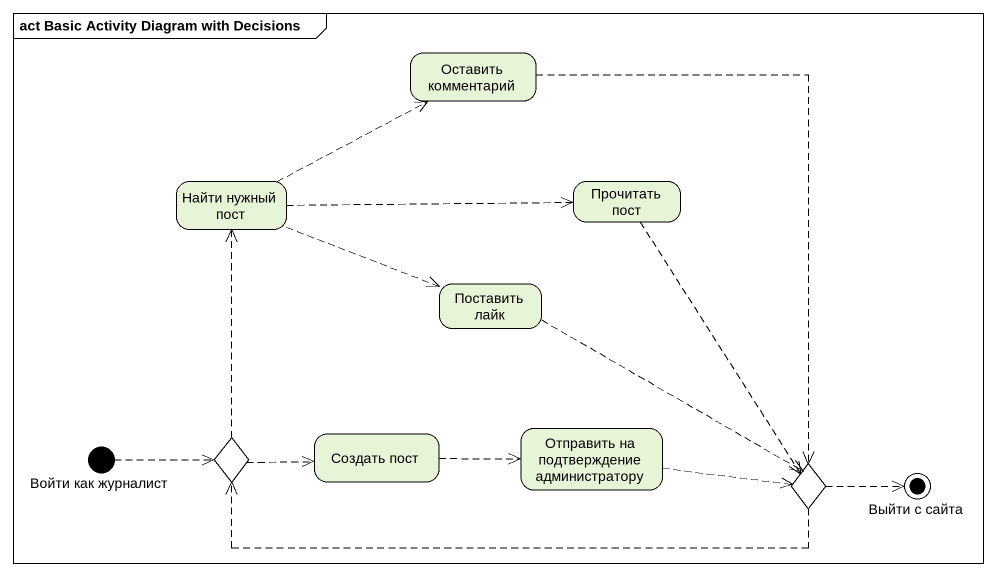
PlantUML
@startuml
mainframe act Basic Activity Diagram with Decisions
hide empty description
state "Оставить комментарий" as Оставить_комментарий
state "Найти нужный пост" as Найти_нужный_пост
state "Прочитать пост" as Прочитать_пост
state "Поставить лайк" as Поставить_лайк
state choice1 <<choice>>
state "Создать пост" as Создать_пост
state "Отправить на подтверждение администратору" as Отправить_на_подтверждение
state "Войти как журналист" as Войти_как_журналист <<start>>
state choice2 <<choice>>
state "Выйти с сайта" as Выйти_с_сайта <<end>>
Оставить_комментарий -[dashed]-> choice2
Найти_нужный_пост -right[dashed]-> Оставить_комментарий
Найти_нужный_пост -right[dashed]-> Прочитать_пост
Найти_нужный_пост -right[dashed]-> Поставить_лайк
Прочитать_пост -[dashed]-> choice2
Поставить_лайк -right[dashed]-> choice2
choice1 -up[dashed]-> Найти_нужный_пост
choice1 -right[dashed]-> Создать_пост
Создать_пост -right[dashed]-> Отправить_на_подтверждение
Отправить_на_подтверждение -right[dashed]-> choice2
Войти_как_журналист -right[dashed]-> choice1
choice2 -left[dashed]-> choice1
choice2 -right[dashed]-> Выйти_с_сайта
@enduml
